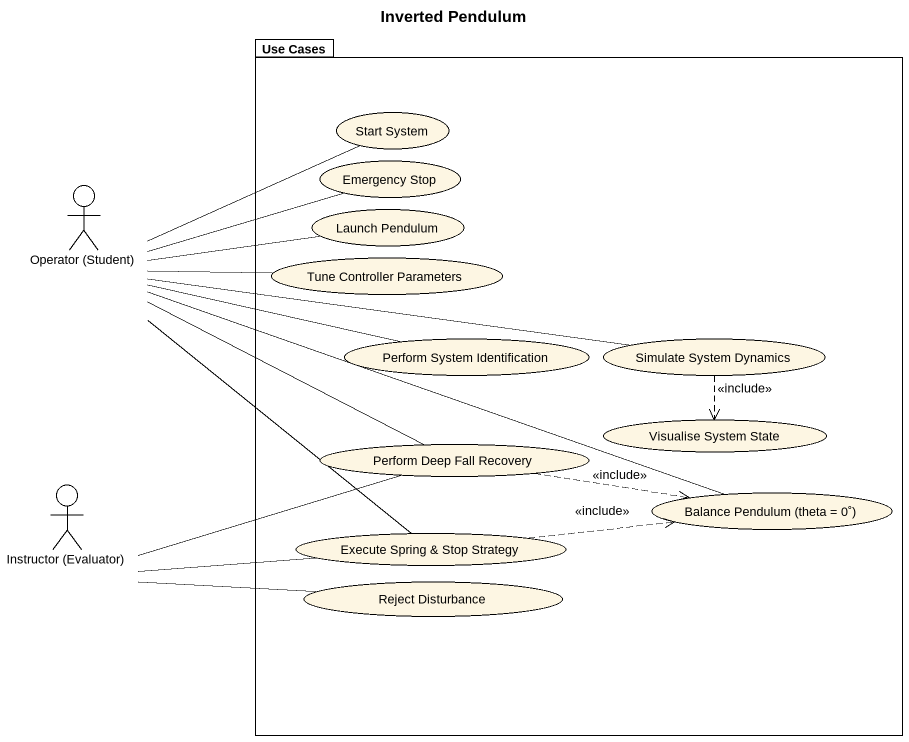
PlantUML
@startuml
title Inverted Pendulum
package "Use Cases" as Use_Cases {
  usecase "Start System" as Start_System
  usecase "Emergency Stop" as Emergency_Stop
  usecase "Launch Pendulum" as Launch_Pendulum
  usecase "Tune Controller Parameters" as Tune_Controller_Parameters
  usecase "Perform System Identification" as Perform_System
  usecase "Simulate System Dynamics" as Simulate_System_Dynamics
  usecase "Visualise System State" as Visualise_System_State
  usecase "Perform Deep Fall Recovery" as Perform_Deep_Fall_Recovery
  usecase "Balance Pendulum (theta = 0˚)" as Balance_Pendulum_theta_0
  usecase "Execute Spring & Stop Strategy" as Execute_Spring_Stop_Strategy
  usecase "Reject Disturbance" as Reject_Disturbance
}
actor "Operator (Student)" as Operator_Student
actor "Instructor (Evaluator)" as Instructor_Evaluator
Operator_Student -right- Start_System
Operator_Student -right- Emergency_Stop
Operator_Student -right- Launch_Pendulum
Operator_Student -right- Tune_Controller_Parameters
Operator_Student -right- Perform_System
Operator_Student -right- Simulate_System_Dynamics
Operator_Student -right- Perform_Deep_Fall_Recovery
Operator_Student -right- Balance_Pendulum_theta_0
Operator_Student -- Execute_Spring_Stop_Strategy
Simulate_System_Dynamics ..> Visualise_System_State : <<include>>
Perform_Deep_Fall_Recovery .right.> Balance_Pendulum_theta_0 : <<include>>
Instructor_Evaluator -right- Perform_Deep_Fall_Recovery
Instructor_Evaluator -right- Execute_Spring_Stop_Strategy
Instructor_Evaluator -right- Reject_Disturbance
Execute_Spring_Stop_Strategy .right.> Balance_Pendulum_theta_0 : <<include>>
@enduml
